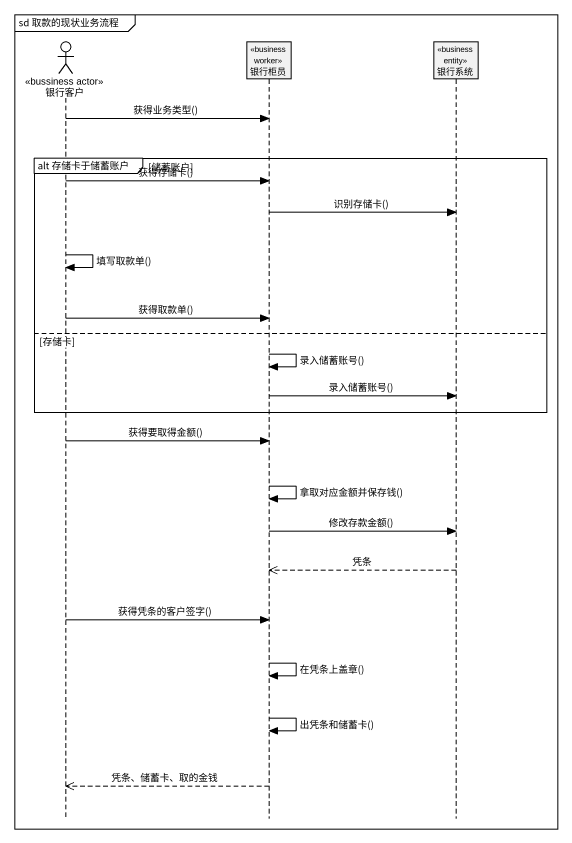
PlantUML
@startuml
mainframe sd 取款的现状业务流程
hide footbox
actor 银行客户 <<bussiness actor>>
participant 银行柜员 <<business worker>>
participant 银行系统 <<business entity>>

银行客户 -> 银行柜员 : 获得业务类型()
group alt 存储卡于储蓄账户 [储蓄账户]
  银行客户 -> 银行柜员 : 获得存储卡()
  银行柜员 -> 银行系统 : 识别存储卡()
  银行客户 -> 银行客户 : 填写取款单()
  银行客户 -> 银行柜员 : 获得取款单()
else 存储卡
  银行柜员 -> 银行柜员 : 录入储蓄账号()
  银行柜员 -> 银行系统 : 录入储蓄账号()
end
银行客户 -> 银行柜员 : 获得要取得金额()
银行柜员 -> 银行柜员 : 拿取对应金额并保存钱()
银行柜员 -> 银行系统 : 修改存款金额()
银行系统 -->> 银行柜员 : 凭条
银行客户 -> 银行柜员 : 获得凭条的客户签字()
银行柜员 -> 银行柜员 : 在凭条上盖章()
银行柜员 -> 银行柜员 : 出凭条和储蓄卡()
银行柜员 -->> 银行客户 : 凭条、储蓄卡、取的金钱
@enduml
